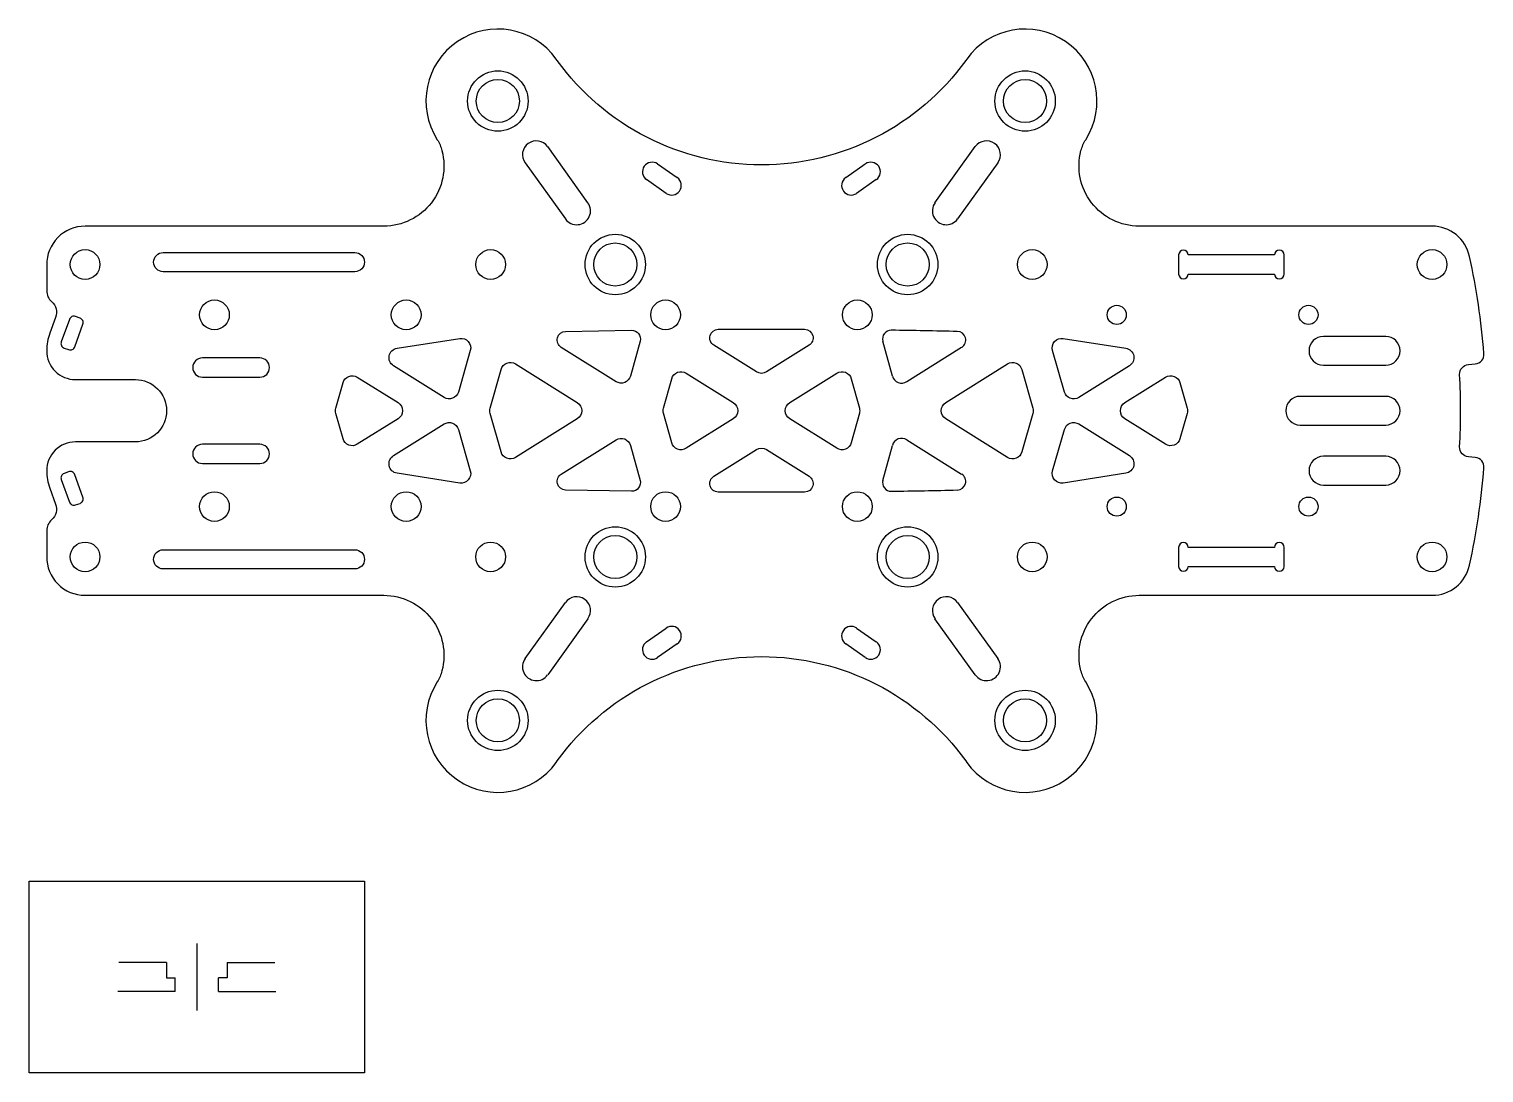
# Model space of a CAD drawing. Header units: millimetres. Extents: x -76 to 75, y -69 to 40.
import ezdxf

# ---------------------------------------------------------------- set-up
doc = ezdxf.new("R2010")
doc.units = ezdxf.units.MM
doc.layers.get('0').update_dxf_attribs({"linetype": 'CONTINUOUS'})

msp = doc.modelspace()

# ---------------------------------------------------------------- linework, layer by layer
for p, q in [((-18.1, 21.7), (-22.3, 27.55)), ((18.1, 21.7), (22.3, 27.55)), ((-24.66, 25.85), (-20.45, 20.01)), ((24.66, 25.85), (20.45, 20.01)), ((-10.83, 25.74), (-8.79, 24.31)), ((8.79, 24.31), (10.83, 25.74)), ((-9.93, 22.67), (-11.98, 24.1)), ((11.98, 24.1), (9.93, 22.67)), ((13.67, 3.61), (12.66, 7.26)), ((20.88, 6.6), (15.16, 3.03)), ((15.16, -3.03), (20.88, -6.6)), ((12.66, -7.26), (13.67, -3.61)), ((-24.66, -25.85), (-20.45, -20.01)), ((20.45, -20.01), (24.66, -25.85)), ((-18.1, -21.7), (-22.3, -27.55)), ((-11.98, -24.1), (-9.93, -22.67)), ((9.93, -22.67), (11.98, -24.1)), ((22.3, -27.55), (18.1, -21.7)), ((-8.79, -24.31), (-10.83, -25.74)), ((10.83, -25.74), (8.79, -24.31)), ((-58.9, -55.56), (-58.9, -62.56)), ((-62.05, -57.56), (-67.05, -57.56)), ((-62.05, -57.56), (-62.05, -59.16)), ((-55.75, -57.56), (-55.75, -59.16)), ((-55.75, -57.56), (-50.75, -57.56)), ((-62.05, -59.16), (-61.15, -59.16)), ((-61.15, -60.56), (-61.15, -59.16)), ((-55.75, -59.16), (-56.65, -59.16)), ((-56.65, -60.56), (-56.65, -59.16)), ((-61.15, -60.56), (-67.15, -60.56)), ((-56.65, -60.56), (-50.65, -60.56))]:
    msp.add_line(p, q)
for points in [[(-33.82, -28.27, 0.973149), (-21.41, -36.68), (-21.31, -36.53, -0.51087), (21.31, -36.53), (21.41, -36.68, 0.973149), (33.82, -28.27, -0.077782), (33.33, -27.13, -0.492011), (39.4, -19.25), (69.95, -19.25, 0.352652), (73.86, -16.1, 0.033946), (75.36, -5.96, 0.411771), (74.45, -4.88), (73.75, -4.82, -0.40386), (72.83, -3.78, 0.025899), (72.83, 3.78, -0.40386), (73.75, 4.82), (74.45, 4.88, 0.411771), (75.36, 5.96, 0.033946), (73.86, 16.1, 0.352652), (69.95, 19.25), (39.4, 19.25, -0.492011), (33.33, 27.13, -0.077782), (33.82, 28.27, 0.973149), (21.41, 36.68), (21.31, 36.53, -0.51087), (-21.31, 36.53), (-21.41, 36.68, 0.973149), (-33.82, 28.27, -0.077782), (-33.33, 27.13, -0.492011), (-39.4, 19.25), (-70.56, 19.25, 0.417084), (-74.56, 15.21), (-74.56, 12.51, 0.215313), (-74.05, 11.38, -0.308615), (-73.63, 9.74), (-74.24, 8.08, 0.087489), (-74.56, 6.27), (-74.56, 6.25, 0.414214), (-71.56, 3.25), (-65.31, 3.25, -1), (-65.31, -3.25), (-71.56, -3.25, 0.414214), (-74.56, -6.25), (-74.56, -6.27, 0.087489), (-74.24, -8.08), (-73.63, -9.74, -0.308615), (-74.05, -11.38, 0.215313), (-74.56, -12.51), (-74.56, -15.21, 0.417084), (-70.56, -19.25), (-39.4, -19.25, -0.492011), (-33.33, -27.13, -0.077782)], [(44.52, 14.25), (53.52, 14.25, 1), (54.52, 14.25), (54.52, 16.25, 1), (53.52, 16.25), (44.52, 16.25, 1), (43.52, 16.25), (43.52, 14.25, 1)], [(-62.41, 16.5), (-42.41, 16.5, -1), (-42.41, 14.5), (-62.41, 14.5, -1)], [(-71.08, 9.66), (-71.55, 9.83, 0.414214), (-72.19, 9.53), (-73.04, 7.18, 0.414214), (-72.75, 6.54), (-72.28, 6.37, 0.414214), (-71.63, 6.67), (-70.78, 9.02, 0.414214)], [(-20.88, 6.6, -0.742098), (-20.43, 8.27), (-13.54, 8.4, -0.500349), (-12.66, 7.26), (-13.67, 3.61, -0.501487), (-15.16, 3.03)], [(0.53, 4.05, -0.286684), (-0.53, 4.05), (-4.97, 6.83, -0.751659), (-4.5, 8.49), (4.5, 8.49, -0.751659), (4.97, 6.83)], [(58.62, 4.75), (65.12, 4.75, 1), (65.12, 7.75), (58.62, 7.75, 1)], [(-38.38, 4.68, -0.694176), (-38.01, 6.52), (-31.48, 7.54, -0.548057), (-30.37, 6.28), (-31.61, 1.95, -0.49874), (-33.1, 1.38)], [(31.61, 1.95), (30.37, 6.28, -0.548057), (31.48, 7.54), (38.01, 6.52, -0.694176), (38.38, 4.68), (33.1, 1.38, -0.49874)], [(-58.32, 5.5, 1), (-58.32, 3.5), (-52.32, 3.5, 1), (-52.32, 5.5)], [(-19.22, 0.85, -0.554383), (-19.22, -0.85), (-25.67, -4.88, -0.49874), (-27.16, -4.3), (-28.31, -0.28, -0.140224), (-28.31, 0.28), (-27.16, 4.3, -0.49874), (-25.67, 4.88)], [(27.16, 4.3), (28.31, 0.28, -0.140224), (28.31, -0.28), (27.16, -4.3, -0.49874), (25.67, -4.88), (19.22, -0.85, -0.554383), (19.22, 0.85), (25.67, 4.88, -0.49874)], [(-44.41, -0.28, -0.140224), (-44.41, 0.28), (-43.65, 2.93, -0.49874), (-42.16, 3.5), (-37.91, 0.85, -0.554383), (-37.91, -0.85), (-42.16, -3.5, -0.49874), (-43.65, -2.93)], [(-9.36, 3.34, -0.501541), (-7.86, 3.92), (-2.95, 0.85, -0.554383), (-2.95, -0.85), (-7.86, -3.92, -0.501541), (-9.36, -3.34), (-10.21, -0.27, -0.135658), (-10.21, 0.27)], [(10.21, -0.27), (9.36, -3.34, -0.501541), (7.86, -3.92), (2.95, -0.85, -0.554383), (2.95, 0.85), (7.86, 3.92, -0.501541), (9.36, 3.34), (10.21, 0.27, -0.135658)], [(44.41, 0.28, -0.140224), (44.41, -0.28), (43.65, -2.93, -0.49874), (42.16, -3.5), (37.91, -0.85, -0.554383), (37.91, 0.85), (42.16, 3.5, -0.49874), (43.65, 2.93)], [(65.12, 1.5), (56.2, 1.5, 1), (56.2, -1.5), (65.12, -1.5, 1)], [(-33.1, -1.38, -0.49874), (-31.61, -1.95), (-30.37, -6.28, -0.548057), (-31.48, -7.54), (-38.01, -6.52, -0.694176), (-38.38, -4.68)], [(30.37, -6.28), (31.61, -1.95, -0.49874), (33.1, -1.38), (38.38, -4.68, -0.694176), (38.01, -6.52), (31.48, -7.54, -0.548057)], [(-12.66, -7.26, -0.500352), (-13.54, -8.4), (-20.43, -8.27, -0.744578), (-20.88, -6.6), (-15.16, -3.03, -0.501487), (-13.67, -3.61)], [(-58.32, -3.5, 1), (-58.32, -5.5), (-52.32, -5.5, 1), (-52.32, -3.5)], [(-4.5, -8.49, -0.751655), (-4.97, -6.83), (-0.53, -4.05, -0.286684), (0.53, -4.05), (4.97, -6.83, -0.751659), (4.5, -8.49)], [(58.62, -7.75), (65.12, -7.75, 1), (65.12, -4.75), (58.62, -4.75, 1)], [(-70.78, -9.02), (-71.63, -6.67, 0.414214), (-72.28, -6.37), (-72.75, -6.54, 0.414214), (-73.04, -7.18), (-72.19, -9.53, 0.414214), (-71.55, -9.83), (-71.08, -9.66, 0.414214)], [(-42.41, -16.5), (-62.41, -16.5, -1), (-62.41, -14.5), (-42.41, -14.5, -1)], [(43.52, -14.25), (43.52, -16.25, 1), (44.52, -16.25), (53.52, -16.25, 1), (54.52, -16.25), (54.52, -14.25, 1), (53.52, -14.25), (44.52, -14.25, 1)]]:
    msp.add_lwpolyline(points, format="xyb", close=True)
msp.add_lwpolyline([(-41.4, -69.06), (-76.4, -69.06), (-76.4, -49.06), (-41.4, -49.06)], close=True)
for centre, radius in [((-27.5, 32.3), 3.15), ((27.5, 32.3), 3.15), ((-27.5, 32.3), 2.25), ((27.5, 32.3), 2.25), ((-15.25, 15.25), 3.15), ((15.25, 15.25), 3.15), ((-70.56, 15.25), 1.55), ((-28.25, 15.25), 1.55), ((-15.25, 15.25), 2.25), ((15.25, 15.25), 2.25), ((28.25, 15.25), 1.55), ((69.95, 15.25), 1.55), ((-57.06, 10), 1.55), ((-37.06, 10), 1.55), ((-10, 10), 1.55), ((10, 10), 1.55), ((37.06, 10), 1), ((57.06, 10), 1), ((-57.06, -10), 1.55), ((-37.06, -10), 1.55), ((-10, -10), 1.55), ((10, -10), 1.55), ((37.06, -10), 1), ((57.06, -10), 1), ((-15.25, -15.25), 3.15), ((15.25, -15.25), 3.15), ((-15.25, -15.25), 2.25), ((15.25, -15.25), 2.25), ((-70.56, -15.25), 1.55), ((-28.25, -15.25), 1.55), ((28.25, -15.25), 1.55), ((69.95, -15.25), 1.55), ((-27.5, -32.3), 3.15), ((-27.5, -32.3), 2.25), ((27.5, -32.3), 3.15), ((27.5, -32.3), 2.25)]:
    msp.add_circle(centre, radius)
for centre, radius, start, end in [((-23.48, 26.7), 1.45, 35.7, 215.7), ((23.48, 26.7), 1.45, -35.7, 144.3), ((-11.41, 24.92), 1, 55, 235), ((11.41, 24.92), 1, -55, 125), ((-9.36, 23.49), 1, -125, 55), ((9.36, 23.49), 1, 125, 305), ((-19.28, 20.85), 1.45, -144.3, 35.7), ((19.28, 20.85), 1.45, 144.3, 324.3), ((13.53, 7.5), 0.9, 89.1362, 195.4609), ((20.41, 7.37), 0.9, -58.0065, 88.6764), ((14.63, 3.88), 1, 195.4609, 301.9935), ((14.63, -3.88), 1, 58.0065, 164.5391), ((13.53, -7.5), 0.9, 164.5391, 270.8638), ((20.41, -7.37), 0.9, -88.6764, 58.0065), ((-19.28, -20.85), 1.45, -35.7, 144.3), ((19.28, -20.85), 1.45, 35.7, 215.7), ((-9.36, -23.49), 1, -55, 125), ((9.36, -23.49), 1, 55, 235), ((-11.41, -24.92), 1, 125, 305), ((11.41, -24.92), 1, -125, 55), ((-23.48, -26.7), 1.45, 144.3, 324.3), ((23.48, -26.7), 1.45, -144.3, 35.7)]:
    msp.add_arc(centre, radius, start, end)
for start_param, end_param in [(1.336255, 1.416118), (4.867067, 4.94693)]:
    msp.add_ellipse((0, 0), major_axis=(87.9, 0), ratio=0.096702, start_param=start_param, end_param=end_param)

doc.saveas('drawing.dxf')
